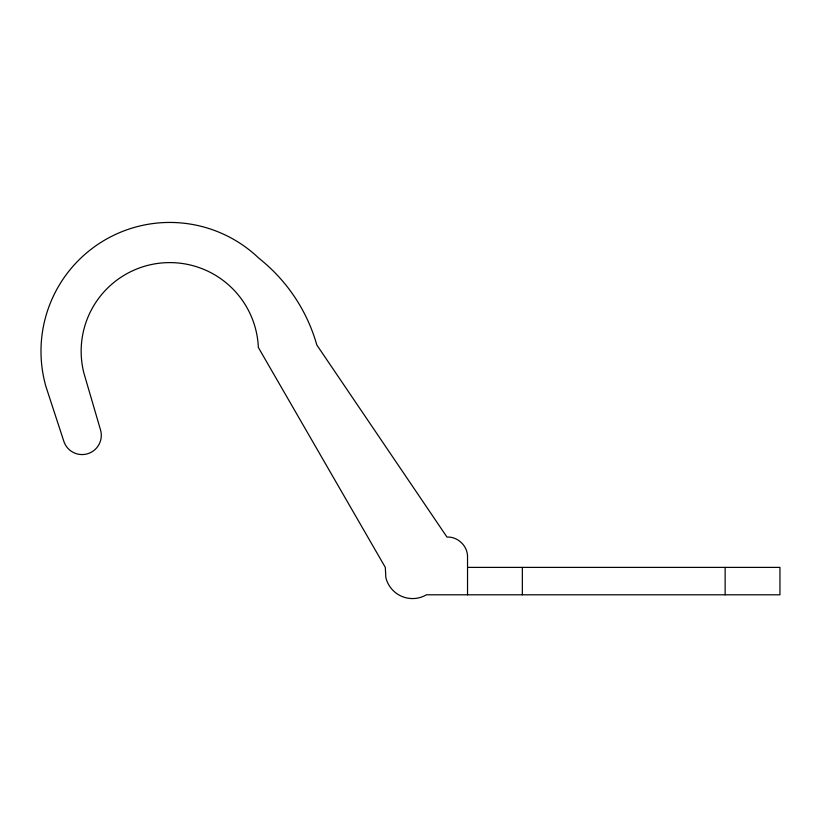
<?xml version="1.0" encoding="UTF-8"?>
<svg xmlns="http://www.w3.org/2000/svg" width="821" height="821" viewBox="0 0 821 821"><rect width="100%" height="100%" fill="white"/><g stroke="black" fill="none" stroke-linecap="round" stroke-linejoin="round"><path stroke-width="1.23" d="M467.539 567.393L779.95 567.393L779.95 594.804L426.427 594.804A27.473 27.473 0 0 1 385.839 577.563L385.316 567.393L258.348 347.468A88.637 88.637 0 0 0 156.975 263.531A88.637 88.637 0 0 0 83.855 372.95L100.531 429.958A19.211 19.211 0 0 1 87.488 453.797A19.211 19.211 0 0 1 63.648 440.754L45.925 386.537A128.794 128.794 0 0 1 258.594 257.958L261.93 260.719A169.3 169.3 0 0 1 316.814 344.974L446.983 537.067C457.851 536.482 467.775 546.109 467.539 556.987L467.539 594.804M725.138 567.393L725.138 594.804M522.341 567.393L522.341 594.804"/></g></svg>
